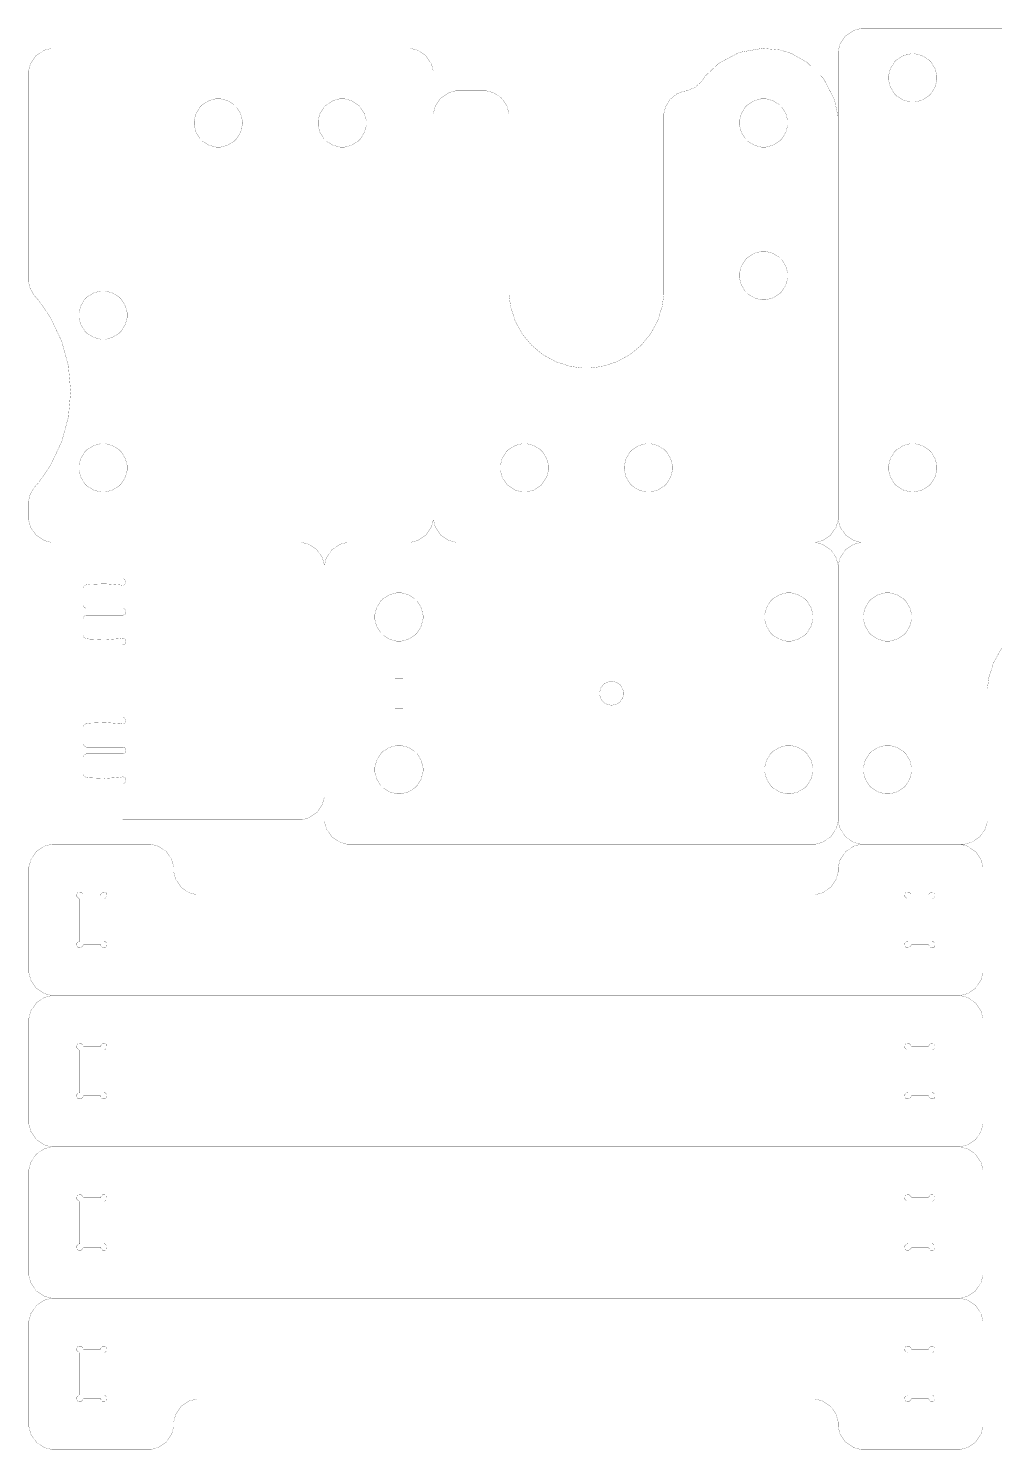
# Model space of a CAD drawing. Extents: x 0.1 to 11.9, y 0.1 to 11.9.
# Drawn here: x 0.09 to 4.88, y 0.45 to 7.49 of the extents above; entities that cross this region are included whole.
import ezdxf

# ---------------------------------------------------------------- set-up
doc = ezdxf.new("R2010")
doc.units = 0
doc.layers.get('0').update_dxf_attribs({"linetype": 'CONTINUOUS'})

msp = doc.modelspace()

# ---------------------------------------------------------------- linework, layer by layer
at = {"color": 1, "const_width": 0.00084}
for points in [[(4.10693, 7.36768), (4.10693, 7.37989), (4.11675, 7.41639), (4.14356, 7.45611), (4.18326, 7.48292), (4.21972, 7.49268), (4.23193, 7.49268)], [(4.23193, 7.49268), (5.62587, 7.49268)], [(0.092773, 7.26926), (0.092773, 7.28147), (0.102539, 7.31799), (0.12934, 7.35769), (0.169054, 7.3845), (0.205567, 7.39426), (0.217774, 7.39426)], [(0.217774, 7.39426), (1.97487, 7.39426)], [(1.97487, 7.39426), (1.98703, 7.39426), (2.02349, 7.3845), (2.06326, 7.35769), (2.09, 7.31799), (2.09987, 7.28147), (2.09987, 7.26926)], [(3.43343, 7.23519), (3.44997, 7.25917), (3.51525, 7.32026), (3.61714, 7.37424), (3.73068, 7.39426), (3.81976, 7.38618), (3.8476, 7.37744), (3.87538, 7.36876), (3.95318, 7.32471), (4.0351, 7.2436), (4.08811, 7.14117), (4.10693, 7.05376), (4.10693, 7.02458)], [(4.10693, 7.36768), (4.10693, 5.07053)], [(0.092773, 7.26926), (0.092773, 6.24918)], [(2.09987, 7.26926), (2.09987, 5.07053)], [(3.43343, 7.23519), (3.4285, 7.22814), (3.39665, 7.20031), (3.35764, 7.18408), (3.34912, 7.18278)], [(2.09987, 7.05914), (2.09987, 7.07135), (2.10965, 7.10786), (2.13644, 7.14757), (2.17617, 7.17437), (2.21268, 7.18414), (2.22487, 7.18414)], [(2.34987, 7.18414), (2.22487, 7.18414)], [(2.34987, 7.18414), (2.36203, 7.18414), (2.39849, 7.17437), (2.43826, 7.14757), (2.465, 7.10786), (2.47487, 7.07135), (2.47487, 7.05914)], [(3.24257, 7.05914), (3.24257, 7.07021), (3.2506, 7.10331), (3.27285, 7.14074), (3.30658, 7.16835), (3.33817, 7.18115), (3.34912, 7.18278)], [(2.47487, 6.19374), (2.47487, 7.05914)], [(3.24257, 6.19374), (3.24257, 7.05914)], [(0.123752, 6.16678), (0.118761, 6.17253), (0.100749, 6.20518), (0.092773, 6.23822), (0.092773, 6.24918)], [(0.123752, 6.16678), (0.145508, 6.14199), (0.20166, 6.05946), (0.257324, 5.94276), (0.29069, 5.81972), (0.301812, 5.69353), (0.29069, 5.56739), (0.257324, 5.44433), (0.20166, 5.32764), (0.145508, 5.24511), (0.123752, 5.22026)], [(3.24257, 6.19374), (3.24257, 6.17443), (3.23475, 6.11638), (3.21235, 6.04432), (3.17697, 5.97917), (3.1301, 5.92231), (3.07329, 5.87549), (3.00808, 5.84006), (2.93604, 5.81771), (2.87804, 5.8099), (2.85872, 5.8099), (2.83936, 5.8099), (2.78131, 5.81771), (2.70925, 5.84006), (2.6441, 5.87549), (2.58729, 5.92231), (2.54042, 5.97917), (2.50499, 6.04432), (2.48264, 6.11638), (2.47487, 6.17443), (2.47487, 6.19374)], [(0.092773, 5.13786), (0.092773, 5.14887), (0.100749, 5.18192), (0.118761, 5.21457), (0.123752, 5.22026)], [(0.092773, 5.13786), (0.092773, 5.07053)], [(0.217774, 4.94553), (0.205567, 4.94553), (0.169054, 4.95535), (0.12934, 4.98215), (0.102539, 5.02186), (0.092773, 5.05838), (0.092773, 5.07053)], [(2.09987, 5.07053), (2.09987, 5.05838), (2.09, 5.02186), (2.06326, 4.98215), (2.02349, 4.95535), (1.98703, 4.94553), (1.97487, 4.94553)], [(2.22487, 4.94553), (2.21268, 4.94553), (2.17617, 4.95535), (2.13644, 4.98215), (2.10965, 5.02186), (2.09987, 5.05838), (2.09987, 5.07053)], [(4.10693, 5.07053), (4.10693, 5.05838), (4.09711, 5.02186), (4.07032, 4.98215), (4.0306, 4.95535), (3.99408, 4.94553), (3.98193, 4.94553)], [(4.23193, 4.94553), (4.21972, 4.94553), (4.18326, 4.95535), (4.14356, 4.98215), (4.11675, 5.02186), (4.10693, 5.05838), (4.10693, 5.07053)], [(0.217774, 4.94553), (1.68474, 4.94553)], [(0.559733, 4.76611), (0.559733, 4.94553)], [(1.55974, 4.82053), (1.55974, 4.83274), (1.54992, 4.86919), (1.52311, 4.9089), (1.4834, 4.93571), (1.44689, 4.94553), (1.43474, 4.94553)], [(1.68474, 4.94553), (1.67253, 4.94553), (1.63607, 4.93571), (1.59636, 4.9089), (1.56956, 4.86919), (1.55974, 4.83274), (1.55974, 4.82053)], [(3.98193, 4.94553), (1.68474, 4.94553)], [(4.10693, 4.82053), (4.10693, 4.83274), (4.09711, 4.86919), (4.07032, 4.9089), (4.0306, 4.93571), (3.99408, 4.94553), (3.98193, 4.94553)], [(4.10693, 4.82053), (4.10693, 4.83274), (4.11675, 4.86919), (4.14356, 4.9089), (4.18326, 4.93571), (4.21972, 4.94553), (4.23193, 4.94553)], [(4.23193, 4.94553), (6.52914, 4.94553)], [(1.55974, 4.82053), (1.55974, 3.57443)], [(4.10693, 3.57443), (4.10693, 4.82053)], [(0.379992, 4.73519), (0.37755, 4.73486), (0.367785, 4.72868), (0.362901, 4.71892), (0.362901, 4.71565)], [(0.559733, 4.73264), (0.544868, 4.73508), (0.469943, 4.7405), (0.394911, 4.73719), (0.379992, 4.73519)], [(0.559733, 4.73264), (0.562825, 4.73264), (0.572265, 4.7379), (0.576443, 4.7494), (0.572265, 4.7609), (0.562825, 4.76611), (0.559733, 4.76611)], [(0.362901, 4.71565), (0.362901, 4.63818)], [(0.362901, 4.63818), (0.362901, 4.63471), (0.368653, 4.62429), (0.379069, 4.61849), (0.382596, 4.61849)], [(0.382596, 4.58501), (0.379069, 4.58501), (0.368653, 4.57926), (0.362901, 4.56885), (0.362901, 4.56532)], [(0.382596, 4.61849), (0.559733, 4.61849)], [(0.382596, 4.58501), (0.559733, 4.58501)], [(0.559733, 4.58501), (0.562825, 4.58501), (0.572265, 4.59028), (0.576443, 4.60178), (0.572265, 4.61328), (0.562825, 4.61849), (0.559733, 4.61849)], [(4.84631, 4.19749), (4.84631, 4.21685), (4.85406, 4.27485), (4.87646, 4.3469), (4.91183, 4.41211), (4.95871, 4.46892), (5.01551, 4.51579), (5.08074, 4.55117), (5.15278, 4.57357), (5.21083, 4.58132), (5.23019, 4.58132), (5.24951, 4.58132), (5.30751, 4.57357), (5.37956, 4.55117), (5.44476, 4.51579), (5.50157, 4.46892), (5.54844, 4.41211), (5.58382, 4.3469), (5.60622, 4.27485), (5.61404, 4.21685), (5.61404, 4.19749)], [(0.362901, 4.48785), (0.362901, 4.56532)], [(0.362901, 4.48785), (0.362901, 4.48465), (0.367785, 4.47488), (0.37755, 4.46864), (0.379992, 4.46832)], [(0.379992, 4.46832), (0.394911, 4.46636), (0.469943, 4.46306), (0.544868, 4.46847), (0.559733, 4.47086)], [(0.559733, 4.43739), (0.562825, 4.43739), (0.572265, 4.44265), (0.576443, 4.45415), (0.572265, 4.46565), (0.562825, 4.47086), (0.559733, 4.47086)], [(0.559733, 4.43739), (0.559733, 4.07861)], [(1.90972, 4.12218), (1.90972, 4.27279)], [(1.94911, 4.27279), (1.90972, 4.27279)], [(1.94911, 4.12218), (1.94911, 4.27279)], [(4.84631, 4.19749), (4.84631, 3.57443)], [(1.94911, 4.12218), (1.90972, 4.12218)], [(0.379992, 4.04769), (0.37755, 4.04736), (0.367785, 4.04118), (0.362901, 4.03142), (0.362901, 4.02815)], [(0.362901, 4.02815), (0.362901, 3.95068)], [(0.559733, 4.04514), (0.544868, 4.04758), (0.469943, 4.053), (0.394911, 4.04969), (0.379992, 4.04769)], [(0.559733, 4.04514), (0.562825, 4.04514), (0.572265, 4.0504), (0.576443, 4.0619), (0.572265, 4.0734), (0.562825, 4.07861), (0.559733, 4.07861)], [(0.362901, 3.95068), (0.362901, 3.94721), (0.368653, 3.93679), (0.379069, 3.93099), (0.382596, 3.93099)], [(0.382596, 3.89751), (0.379069, 3.89751), (0.368653, 3.89176), (0.362901, 3.88135), (0.362901, 3.87782)], [(0.362901, 3.80035), (0.362901, 3.87782)], [(0.382596, 3.93099), (0.559733, 3.93099)], [(0.382596, 3.89751), (0.559733, 3.89751)], [(0.559733, 3.89751), (0.562825, 3.89751), (0.572265, 3.90278), (0.576443, 3.91428), (0.572265, 3.92578), (0.562825, 3.93099), (0.559733, 3.93099)], [(0.362901, 3.80035), (0.362901, 3.79715), (0.367785, 3.78738), (0.37755, 3.78114), (0.379992, 3.78082)], [(0.379992, 3.78082), (0.394911, 3.77886), (0.469943, 3.77556), (0.544868, 3.78097), (0.559733, 3.78336)], [(0.559733, 3.74989), (0.562825, 3.74989), (0.572265, 3.75515), (0.576443, 3.76665), (0.572265, 3.77815), (0.562825, 3.78336), (0.559733, 3.78336)], [(0.559733, 3.74989), (0.559733, 3.57053)], [(1.43474, 3.57053), (1.44689, 3.57053), (1.4834, 3.58035), (1.52311, 3.60715), (1.54992, 3.64686), (1.55974, 3.68338), (1.55974, 3.69553)], [(0.559733, 3.57053), (1.43474, 3.57053)], [(1.55974, 3.57443), (1.55974, 3.56228), (1.56956, 3.52582), (1.59636, 3.48606), (1.63607, 3.45931), (1.67253, 3.44943), (1.68474, 3.44943)], [(3.98193, 3.44943), (3.99408, 3.44943), (4.0306, 3.45931), (4.07032, 3.48606), (4.09711, 3.52582), (4.10693, 3.56228), (4.10693, 3.57443)], [(4.23193, 3.44943), (4.21972, 3.44943), (4.18326, 3.45931), (4.14356, 3.48606), (4.11675, 3.52582), (4.10693, 3.56228), (4.10693, 3.57443)], [(4.84631, 3.57443), (4.84631, 3.56228), (4.83649, 3.52582), (4.80968, 3.48606), (4.76997, 3.45931), (4.73346, 3.44943), (4.72131, 3.44943)], [(0.219618, 3.44943), (0.207411, 3.44943), (0.170953, 3.43967), (0.131239, 3.41288), (0.104438, 3.37315), (0.094618, 3.33664), (0.094618, 3.32443)], [(0.687663, 3.44943), (0.219618, 3.44943)], [(0.812663, 3.32443), (0.812663, 3.33664), (0.802789, 3.37315), (0.776042, 3.41288), (0.736274, 3.43967), (0.699815, 3.44943), (0.687663, 3.44943)], [(3.98193, 3.44943), (1.68474, 3.44943)], [(4.23193, 3.44943), (4.21972, 3.44943), (4.18326, 3.43967), (4.14356, 3.41288), (4.11675, 3.37315), (4.10693, 3.33664), (4.10693, 3.32443)], [(4.72131, 3.44943), (4.23193, 3.44943)], [(4.82497, 3.32443), (4.82497, 3.33664), (4.81511, 3.37315), (4.78836, 3.41288), (4.74858, 3.43967), (4.71213, 3.44943), (4.69997, 3.44943)], [(0.094618, 2.82443), (0.094618, 3.32443)], [(0.812663, 3.32443), (0.812663, 3.31228), (0.822428, 3.27582), (0.849229, 3.23606), (0.888943, 3.20931), (0.925456, 3.19943), (0.937663, 3.19943)], [(3.98193, 3.19943), (3.99408, 3.19943), (4.0306, 3.20931), (4.07032, 3.23606), (4.09711, 3.27582), (4.10693, 3.31228), (4.10693, 3.32443)], [(4.82497, 2.82443), (4.82497, 3.32443)], [(0.364312, 3.1965), (0.364312, 3.20042), (0.35395, 3.21197), (0.338379, 3.21099), (0.335775, 3.20833), (0.333117, 3.20574), (0.332086, 3.19011), (0.343696, 3.17974), (0.347601, 3.17974)], [(0.347601, 2.96912), (0.347601, 3.17974)], [(0.364312, 3.1965), (0.449978, 3.1965)], [(0.466689, 3.17974), (0.47054, 3.17974), (0.482096, 3.19011), (0.481119, 3.20574), (0.478515, 3.20833), (0.475857, 3.21099), (0.460286, 3.21197), (0.449978, 3.20042), (0.449978, 3.1965)], [(0.466689, 2.96912), (0.466689, 3.17974)], [(3.98193, 3.19943), (0.937663, 3.19943)], [(4.46962, 3.1965), (4.46962, 3.20042), (4.45925, 3.21197), (4.44368, 3.21099), (4.44108, 3.20833), (4.43842, 3.20574), (4.43744, 3.19011), (4.449, 3.17974), (4.4529, 3.17974)], [(4.4529, 2.96912), (4.4529, 3.17974)], [(4.46962, 3.1965), (4.55528, 3.1965)], [(4.572, 3.17974), (4.57585, 3.17974), (4.5874, 3.19011), (4.58643, 3.20574), (4.58382, 3.20833), (4.58117, 3.21099), (4.5656, 3.21197), (4.55528, 3.20042), (4.55528, 3.1965)], [(4.572, 2.96912), (4.572, 3.17974)], [(0.347601, 2.96912), (0.343696, 2.96912), (0.332086, 2.95882), (0.333117, 2.94319), (0.335775, 2.94054), (0.338379, 2.93793), (0.35395, 2.93696), (0.364312, 2.94857), (0.364312, 2.95242)], [(0.449978, 2.95242), (0.449978, 2.94857), (0.460286, 2.93696), (0.475857, 2.93793), (0.478515, 2.94054), (0.481119, 2.94319), (0.482096, 2.95882), (0.47054, 2.96912), (0.466689, 2.96912)], [(4.4529, 2.96912), (4.449, 2.96912), (4.43744, 2.95882), (4.43842, 2.94319), (4.44108, 2.94054), (4.44368, 2.93793), (4.45925, 2.93696), (4.46962, 2.94857), (4.46962, 2.95242)], [(4.55528, 2.95242), (4.55528, 2.94857), (4.5656, 2.93696), (4.58117, 2.93793), (4.58382, 2.94054), (4.58643, 2.94319), (4.5874, 2.95882), (4.57585, 2.96912), (4.572, 2.96912)], [(0.364312, 2.95242), (0.449978, 2.95242)], [(4.46962, 2.95242), (4.55528, 2.95242)], [(0.094618, 2.82443), (0.094618, 2.81228), (0.104438, 2.77582), (0.131239, 2.73606), (0.170953, 2.70931), (0.207411, 2.69943), (0.219618, 2.69943)], [(4.69997, 2.69943), (4.71213, 2.69943), (4.74858, 2.70931), (4.78836, 2.73606), (4.81511, 2.77582), (4.82497, 2.81228), (4.82497, 2.82443)], [(0.219618, 2.69943), (0.207411, 2.69943), (0.170953, 2.68967), (0.131239, 2.66288), (0.104438, 2.62315), (0.094618, 2.58664), (0.094618, 2.57443)], [(4.69997, 2.69943), (0.219618, 2.69943)], [(4.82497, 2.57443), (4.82497, 2.58664), (4.81511, 2.62315), (4.78836, 2.66288), (4.74858, 2.68967), (4.71213, 2.69943), (4.69997, 2.69943)], [(0.094618, 2.57443), (0.094618, 2.07443)], [(4.82497, 2.57443), (4.82497, 2.07443)], [(0.364312, 2.4465), (0.364312, 2.45042), (0.35395, 2.46197), (0.338379, 2.46099), (0.335775, 2.45833), (0.333117, 2.45574), (0.332086, 2.44011), (0.343696, 2.42974), (0.347601, 2.42974)], [(0.347601, 2.42974), (0.347601, 2.21912)], [(0.364312, 2.4465), (0.449978, 2.4465)], [(0.466689, 2.42974), (0.47054, 2.42974), (0.482096, 2.44011), (0.481119, 2.45574), (0.478515, 2.45833), (0.475857, 2.46099), (0.460286, 2.46197), (0.449978, 2.45042), (0.449978, 2.4465)], [(0.466689, 2.42974), (0.466689, 2.21912)], [(4.46962, 2.4465), (4.46962, 2.45042), (4.45925, 2.46197), (4.44368, 2.46099), (4.44108, 2.45833), (4.43842, 2.45574), (4.43744, 2.44011), (4.449, 2.42974), (4.4529, 2.42974)], [(4.4529, 2.42974), (4.4529, 2.21912)], [(4.46962, 2.4465), (4.55528, 2.4465)], [(4.572, 2.42974), (4.57585, 2.42974), (4.5874, 2.44011), (4.58643, 2.45574), (4.58382, 2.45833), (4.58117, 2.46099), (4.5656, 2.46197), (4.55528, 2.45042), (4.55528, 2.4465)], [(4.572, 2.42974), (4.572, 2.21912)], [(0.347601, 2.21912), (0.343696, 2.21912), (0.332086, 2.20882), (0.333117, 2.19319), (0.335775, 2.19054), (0.338379, 2.18793), (0.35395, 2.18696), (0.364312, 2.19857), (0.364312, 2.20242)], [(0.364312, 2.20242), (0.449978, 2.20242)], [(0.449978, 2.20242), (0.449978, 2.19857), (0.460286, 2.18696), (0.475857, 2.18793), (0.478515, 2.19054), (0.481119, 2.19319), (0.482096, 2.20882), (0.47054, 2.21912), (0.466689, 2.21912)], [(4.4529, 2.21912), (4.449, 2.21912), (4.43744, 2.20882), (4.43842, 2.19319), (4.44108, 2.19054), (4.44368, 2.18793), (4.45925, 2.18696), (4.46962, 2.19857), (4.46962, 2.20242)], [(4.46962, 2.20242), (4.55528, 2.20242)], [(4.55528, 2.20242), (4.55528, 2.19857), (4.5656, 2.18696), (4.58117, 2.18793), (4.58382, 2.19054), (4.58643, 2.19319), (4.5874, 2.20882), (4.57585, 2.21912), (4.572, 2.21912)], [(0.094618, 2.07443), (0.094618, 2.06228), (0.104438, 2.02582), (0.131239, 1.98606), (0.170953, 1.95931), (0.207411, 1.94943), (0.219618, 1.94943)], [(4.69997, 1.94943), (4.71213, 1.94943), (4.74858, 1.95931), (4.78836, 1.98606), (4.81511, 2.02582), (4.82497, 2.06228), (4.82497, 2.07443)], [(0.094618, 1.82443), (0.094618, 1.83664), (0.104438, 1.87315), (0.131239, 1.91288), (0.170953, 1.93967), (0.207411, 1.94943), (0.219618, 1.94943)], [(4.69997, 1.94943), (0.219618, 1.94943)], [(4.69997, 1.94943), (4.71213, 1.94943), (4.74858, 1.93967), (4.78836, 1.91288), (4.81511, 1.87315), (4.82497, 1.83664), (4.82497, 1.82443)], [(0.094618, 1.32444), (0.094618, 1.82443)], [(4.82497, 1.32444), (4.82497, 1.82443)], [(0.347601, 1.67974), (0.343696, 1.67974), (0.332086, 1.69011), (0.333117, 1.70574), (0.335775, 1.70833), (0.338379, 1.71099), (0.35395, 1.71197), (0.364312, 1.70042), (0.364312, 1.6965)], [(0.364312, 1.6965), (0.449978, 1.6965)], [(0.449978, 1.6965), (0.449978, 1.70042), (0.460286, 1.71197), (0.475857, 1.71099), (0.478515, 1.70833), (0.481119, 1.70574), (0.482096, 1.69011), (0.47054, 1.67974), (0.466689, 1.67974)], [(4.4529, 1.67974), (4.449, 1.67974), (4.43744, 1.69011), (4.43842, 1.70574), (4.44108, 1.70833), (4.44368, 1.71099), (4.45925, 1.71197), (4.46962, 1.70042), (4.46962, 1.6965)], [(4.46962, 1.6965), (4.55528, 1.6965)], [(4.55528, 1.6965), (4.55528, 1.70042), (4.5656, 1.71197), (4.58117, 1.71099), (4.58382, 1.70833), (4.58643, 1.70574), (4.5874, 1.69011), (4.57585, 1.67974), (4.572, 1.67974)], [(0.347601, 1.46913), (0.347601, 1.67974)], [(0.466689, 1.46913), (0.466689, 1.67974)], [(4.4529, 1.46913), (4.4529, 1.67974)], [(4.572, 1.46913), (4.572, 1.67974)], [(0.364312, 1.45242), (0.364312, 1.44857), (0.35395, 1.43696), (0.338379, 1.43793), (0.335775, 1.44054), (0.333117, 1.44319), (0.332086, 1.45882), (0.343696, 1.46913), (0.347601, 1.46913)], [(0.364312, 1.45242), (0.449978, 1.45242)], [(0.466689, 1.46913), (0.47054, 1.46913), (0.482096, 1.45882), (0.481119, 1.44319), (0.478515, 1.44054), (0.475857, 1.43793), (0.460286, 1.43696), (0.449978, 1.44857), (0.449978, 1.45242)], [(4.46962, 1.45242), (4.46962, 1.44857), (4.45925, 1.43696), (4.44368, 1.43793), (4.44108, 1.44054), (4.43842, 1.44319), (4.43744, 1.45882), (4.449, 1.46913), (4.4529, 1.46913)], [(4.46962, 1.45242), (4.55528, 1.45242)], [(4.572, 1.46913), (4.57585, 1.46913), (4.5874, 1.45882), (4.58643, 1.44319), (4.58382, 1.44054), (4.58117, 1.43793), (4.5656, 1.43696), (4.55528, 1.44857), (4.55528, 1.45242)], [(0.219618, 1.19944), (0.207411, 1.19944), (0.170953, 1.20931), (0.131239, 1.23606), (0.104438, 1.27582), (0.094618, 1.31228), (0.094618, 1.32444)], [(4.82497, 1.32444), (4.82497, 1.31228), (4.81511, 1.27582), (4.78836, 1.23606), (4.74858, 1.20931), (4.71213, 1.19944), (4.69997, 1.19944)], [(0.094618, 1.07444), (0.094618, 1.08664), (0.104438, 1.12316), (0.131239, 1.16287), (0.170953, 1.18967), (0.207411, 1.19944), (0.219618, 1.19944)], [(4.69997, 1.19944), (0.219618, 1.19944)], [(4.69997, 1.19944), (4.71213, 1.19944), (4.74858, 1.18967), (4.78836, 1.16287), (4.81511, 1.12316), (4.82497, 1.08664), (4.82497, 1.07444)], [(0.094618, 1.07444), (0.094618, 0.574436)], [(4.82497, 1.07444), (4.82497, 0.574436)], [(0.347601, 0.929742), (0.343696, 0.929742), (0.332086, 0.940104), (0.333117, 0.955729), (0.335775, 0.958333), (0.338379, 0.960992), (0.35395, 0.961968), (0.364312, 0.950413), (0.364312, 0.946506)], [(0.347601, 0.929742), (0.347601, 0.719129)], [(0.364312, 0.946506), (0.449978, 0.946506)], [(0.449978, 0.946506), (0.449978, 0.950413), (0.460286, 0.961968), (0.475857, 0.960992), (0.478515, 0.958333), (0.481119, 0.955729), (0.482096, 0.940104), (0.47054, 0.929742), (0.466689, 0.929742)], [(0.466689, 0.929742), (0.466689, 0.719129)], [(4.4529, 0.929742), (4.449, 0.929742), (4.43744, 0.940104), (4.43842, 0.955729), (4.44108, 0.958333), (4.44368, 0.960992), (4.45925, 0.961968), (4.46962, 0.950413), (4.46962, 0.946506)], [(4.4529, 0.929742), (4.4529, 0.719129)], [(4.46962, 0.946506), (4.55528, 0.946506)], [(4.55528, 0.946506), (4.55528, 0.950413), (4.5656, 0.961968), (4.58117, 0.960992), (4.58382, 0.958333), (4.58643, 0.955729), (4.5874, 0.940104), (4.57585, 0.929742), (4.572, 0.929742)], [(4.572, 0.929742), (4.572, 0.719129)], [(0.364312, 0.702419), (0.364312, 0.698568), (0.35395, 0.686957), (0.338379, 0.687935), (0.335775, 0.690539), (0.333117, 0.693197), (0.332086, 0.708822), (0.343696, 0.719129), (0.347601, 0.719129)], [(0.466689, 0.719129), (0.47054, 0.719129), (0.482096, 0.708822), (0.481119, 0.693197), (0.478515, 0.690539), (0.475857, 0.687935), (0.460286, 0.686957), (0.449978, 0.698568), (0.449978, 0.702419)], [(4.46962, 0.702419), (4.46962, 0.698568), (4.45925, 0.686957), (4.44368, 0.687935), (4.44108, 0.690539), (4.43842, 0.693197), (4.43744, 0.708822), (4.449, 0.719129), (4.4529, 0.719129)], [(4.572, 0.719129), (4.57585, 0.719129), (4.5874, 0.708822), (4.58643, 0.693197), (4.58382, 0.690539), (4.58117, 0.687935), (4.5656, 0.686957), (4.55528, 0.698568), (4.55528, 0.702419)], [(0.364312, 0.702419), (0.449978, 0.702419)], [(0.812663, 0.574436), (0.812663, 0.586643), (0.822428, 0.623156), (0.849229, 0.662869), (0.888943, 0.689671), (0.925456, 0.699436), (0.937663, 0.699436)], [(3.98193, 0.699436), (0.937663, 0.699436)], [(3.98193, 0.699436), (3.99408, 0.699436), (4.0306, 0.689671), (4.07032, 0.662869), (4.09711, 0.623156), (4.10693, 0.586643), (4.10693, 0.574436)], [(4.46962, 0.702419), (4.55528, 0.702419)], [(0.219618, 0.449436), (0.207411, 0.449436), (0.170953, 0.45931), (0.131239, 0.486057), (0.104438, 0.525825), (0.094618, 0.562283), (0.094618, 0.574436)], [(0.812663, 0.574436), (0.812663, 0.562283), (0.802789, 0.525825), (0.776042, 0.486057), (0.736274, 0.45931), (0.699815, 0.449436), (0.687663, 0.449436)], [(4.23193, 0.449436), (4.21972, 0.449436), (4.18326, 0.45931), (4.14356, 0.486057), (4.11675, 0.525825), (4.10693, 0.562283), (4.10693, 0.574436)], [(4.82497, 0.574436), (4.82497, 0.562283), (4.81511, 0.525825), (4.78836, 0.486057), (4.74858, 0.45931), (4.71213, 0.449436), (4.69997, 0.449436)], [(0.687663, 0.449436), (0.219618, 0.449436)], [(4.69997, 0.449436), (4.23193, 0.449436)]]:
    msp.add_lwpolyline(points, dxfattribs=at)
for points in [[(4.47661, 7.12831), (4.46511, 7.12831), (4.43078, 7.13747), (4.39757, 7.15776), (4.39199, 7.16336), (4.38633, 7.169), (4.366, 7.20221), (4.35688, 7.23654), (4.35688, 7.24799), (4.35688, 7.2595), (4.366, 7.29383), (4.38633, 7.3271), (4.39199, 7.33268), (4.39757, 7.33832), (4.43078, 7.35861), (4.46864, 7.36774), (4.47661, 7.36768), (4.48454, 7.36774), (4.5224, 7.35861), (4.55567, 7.33832), (4.56131, 7.33268), (4.56689, 7.3271), (4.58718, 7.29383), (4.59636, 7.2595), (4.59636, 7.24799), (4.59636, 7.23654), (4.58718, 7.20221), (4.56689, 7.169), (4.56131, 7.16336), (4.55567, 7.15776), (4.5224, 7.13747), (4.48807, 7.12831), (4.47661, 7.12831)], [(0.914117, 7.02458), (0.914117, 7.03608), (0.923178, 7.07047), (0.943522, 7.10374), (0.949164, 7.10932), (0.954753, 7.11496), (0.987956, 7.13531), (1.0223, 7.14438), (1.0338, 7.14438), (1.04525, 7.14438), (1.07964, 7.13531), (1.11285, 7.11496), (1.11849, 7.10932), (1.12408, 7.10374), (1.14442, 7.07047), (1.15348, 7.03256), (1.15348, 7.02458), (1.15348, 7.01665), (1.14442, 6.97879), (1.12408, 6.94553), (1.11849, 6.93989), (1.11285, 6.93431), (1.07964, 6.91396), (1.04525, 6.90483), (1.0338, 6.90483), (1.0223, 6.90483), (0.987956, 6.91396), (0.954753, 6.93431), (0.949164, 6.93989), (0.943522, 6.94553), (0.923178, 6.97879), (0.914117, 7.01313), (0.914117, 7.02458)], [(1.52849, 7.02458), (1.52849, 7.03624), (1.53787, 7.07118), (1.56353, 7.10926), (1.60157, 7.13488), (1.6365, 7.14426), (1.64817, 7.14426), (1.65978, 7.14426), (1.69472, 7.13488), (1.73281, 7.10926), (1.7584, 7.07118), (1.76785, 7.03624), (1.76785, 7.02458), (1.76785, 7.01313), (1.75874, 6.97879), (1.73839, 6.94564), (1.73281, 6.94), (1.72715, 6.9344), (1.69396, 6.91407), (1.65961, 6.90489), (1.64817, 6.90489), (1.63667, 6.90489), (1.60232, 6.91407), (1.56912, 6.9344), (1.56353, 6.94), (1.55789, 6.94564), (1.5376, 6.97879), (1.52849, 7.01313), (1.52849, 7.02458)], [(3.85693, 7.02458), (3.85693, 7.01313), (3.84782, 6.97879), (3.82747, 6.94558), (3.82189, 6.93994), (3.81625, 6.93435), (3.78304, 6.91401), (3.74869, 6.90489), (3.73725, 6.90489), (3.72575, 6.90489), (3.6914, 6.91401), (3.65821, 6.93435), (3.65261, 6.93994), (3.64697, 6.94558), (3.62663, 6.97879), (3.61757, 7.01313), (3.61757, 7.02458), (3.61757, 7.03608), (3.62663, 7.07042), (3.64697, 7.10368), (3.65261, 7.10926), (3.65821, 7.1149), (3.6914, 7.13525), (3.72575, 7.14432), (3.73725, 7.14432), (3.74869, 7.14432), (3.78304, 7.13525), (3.81625, 7.1149), (3.82189, 7.10926), (3.82747, 7.10368), (3.84782, 7.07042), (3.85693, 7.03608), (3.85693, 7.02458)], [(3.85693, 6.2679), (3.85693, 6.25646), (3.84782, 6.22211), (3.82747, 6.18892), (3.82189, 6.18326), (3.81625, 6.17768), (3.78304, 6.15733), (3.74869, 6.14817), (3.73725, 6.14817), (3.72575, 6.14817), (3.6914, 6.15733), (3.65821, 6.17768), (3.65261, 6.18326), (3.64697, 6.18892), (3.62663, 6.22211), (3.61757, 6.25646), (3.61757, 6.2679), (3.61757, 6.2794), (3.62663, 6.31375), (3.64697, 6.34694), (3.65261, 6.35254), (3.65821, 6.35818), (3.6914, 6.37853), (3.72575, 6.38764), (3.73725, 6.38764), (3.74869, 6.38764), (3.78304, 6.37853), (3.81625, 6.35818), (3.82189, 6.35254), (3.82747, 6.34694), (3.84782, 6.31375), (3.85693, 6.2794), (3.85693, 6.2679)], [(0.342774, 6.07189), (0.342774, 6.08339), (0.351833, 6.11774), (0.372179, 6.15093), (0.377821, 6.15653), (0.38341, 6.16217), (0.416612, 6.18251), (0.450956, 6.19163), (0.462457, 6.19163), (0.473904, 6.19163), (0.508247, 6.18251), (0.54145, 6.16217), (0.547092, 6.15653), (0.552681, 6.15093), (0.573025, 6.11774), (0.58214, 6.08339), (0.58214, 6.07189), (0.58214, 6.06044), (0.573025, 6.0261), (0.552681, 5.99289), (0.547092, 5.98725), (0.54145, 5.98167), (0.508247, 5.96132), (0.473904, 5.95215), (0.462457, 5.95215), (0.450956, 5.95215), (0.416612, 5.96132), (0.38341, 5.98167), (0.377821, 5.98725), (0.372179, 5.99289), (0.351833, 6.0261), (0.342774, 6.06044), (0.342774, 6.07189)], [(0.342774, 5.31521), (0.342774, 5.32671), (0.351833, 5.36106), (0.372179, 5.39426), (0.377821, 5.39985), (0.38341, 5.40549), (0.416612, 5.42583), (0.450956, 5.4349), (0.462457, 5.4349), (0.473904, 5.4349), (0.508247, 5.42583), (0.54145, 5.40549), (0.547092, 5.39985), (0.552681, 5.39426), (0.573025, 5.36106), (0.58214, 5.32671), (0.58214, 5.31521), (0.58214, 5.30376), (0.573025, 5.26937), (0.552681, 5.23617), (0.547092, 5.23053), (0.54145, 5.22493), (0.508247, 5.20458), (0.473904, 5.19547), (0.462457, 5.19547), (0.450956, 5.19547), (0.416612, 5.20458), (0.38341, 5.22493), (0.377821, 5.23053), (0.372179, 5.23617), (0.351833, 5.26937), (0.342774, 5.30376), (0.342774, 5.31521)], [(2.67122, 5.31521), (2.67122, 5.3036), (2.66178, 5.26867), (2.63612, 5.23058), (2.5981, 5.20497), (2.56315, 5.19553), (2.55154, 5.19553), (2.53988, 5.19553), (2.50493, 5.20497), (2.46685, 5.23058), (2.44125, 5.26867), (2.43186, 5.3036), (2.43186, 5.31521), (2.43186, 5.32671), (2.44092, 5.36106), (2.46126, 5.39426), (2.4669, 5.39985), (2.4725, 5.40549), (2.50569, 5.42578), (2.54004, 5.4349), (2.55154, 5.4349), (2.56299, 5.4349), (2.59733, 5.42578), (2.63053, 5.40549), (2.63618, 5.39985), (2.64176, 5.39426), (2.66206, 5.36106), (2.67122, 5.32671), (2.67122, 5.31521)], [(3.2856, 5.31521), (3.2856, 5.30376), (3.27647, 5.26937), (3.25612, 5.23611), (3.25054, 5.23047), (3.2449, 5.22488), (3.21169, 5.20454), (3.17736, 5.19542), (3.1659, 5.19542), (3.1544, 5.19542), (3.12007, 5.20454), (3.08681, 5.22488), (3.08122, 5.23047), (3.07557, 5.23611), (3.05528, 5.26937), (3.04617, 5.30729), (3.04622, 5.31521), (3.04617, 5.32319), (3.05528, 5.36106), (3.07557, 5.39432), (3.08122, 5.3999), (3.08681, 5.40554), (3.12007, 5.42589), (3.1544, 5.435), (3.1659, 5.435), (3.17736, 5.435), (3.21169, 5.42589), (3.2449, 5.40554), (3.25054, 5.3999), (3.25612, 5.39432), (3.27647, 5.36106), (3.2856, 5.32671), (3.2856, 5.31521)], [(4.47661, 5.19553), (4.46864, 5.19553), (4.43078, 5.20464), (4.39757, 5.22493), (4.39199, 5.23053), (4.38633, 5.23617), (4.366, 5.26937), (4.35688, 5.30376), (4.35688, 5.31521), (4.35688, 5.32671), (4.366, 5.36106), (4.38633, 5.39426), (4.39199, 5.39985), (4.39757, 5.40549), (4.43078, 5.42583), (4.46511, 5.4349), (4.47661, 5.4349), (4.48807, 5.4349), (4.5224, 5.42583), (4.55567, 5.40549), (4.56131, 5.39985), (4.56689, 5.39426), (4.58724, 5.36106), (4.59636, 5.32671), (4.59636, 5.31521), (4.59636, 5.30376), (4.58724, 5.26937), (4.56689, 5.23617), (4.56131, 5.23053), (4.55567, 5.22493), (4.5224, 5.20464), (4.48454, 5.19553), (4.47661, 5.19553)], [(1.80974, 4.57585), (1.80974, 4.5644), (1.81879, 4.53), (1.83914, 4.49681), (1.84478, 4.49115), (1.85038, 4.48557), (1.88357, 4.46522), (1.91792, 4.45611), (1.92942, 4.45611), (1.94086, 4.45611), (1.97526, 4.46522), (2.00846, 4.48557), (2.01411, 4.49115), (2.01969, 4.49681), (2.03999, 4.53), (2.0491, 4.56793), (2.0491, 4.57585), (2.0491, 4.58382), (2.03999, 4.62169), (2.01969, 4.65489), (2.01411, 4.66049), (2.00846, 4.66613), (1.97526, 4.68647), (1.94086, 4.69558), (1.92942, 4.69558), (1.91792, 4.69558), (1.88357, 4.68647), (1.85038, 4.66613), (1.84478, 4.66049), (1.83914, 4.65489), (1.81879, 4.62169), (1.80974, 4.58735), (1.80974, 4.57585)], [(3.74257, 4.57585), (3.74257, 4.5644), (3.75163, 4.53), (3.77197, 4.49681), (3.77761, 4.49115), (3.78321, 4.48557), (3.8164, 4.46522), (3.85075, 4.45611), (3.86225, 4.45611), (3.87369, 4.45611), (3.90804, 4.46522), (3.94125, 4.48557), (3.94689, 4.49115), (3.95247, 4.49681), (3.97282, 4.53), (3.98193, 4.5644), (3.98193, 4.57585), (3.98193, 4.58735), (3.97282, 4.62169), (3.95247, 4.65489), (3.94689, 4.66049), (3.94125, 4.66613), (3.90804, 4.68647), (3.87369, 4.69553), (3.86225, 4.69553), (3.85075, 4.69553), (3.8164, 4.68647), (3.78321, 4.66613), (3.77761, 4.66049), (3.77197, 4.65489), (3.75163, 4.62169), (3.74257, 4.58735), (3.74257, 4.57585)], [(4.47131, 4.57585), (4.47131, 4.5644), (4.46218, 4.53), (4.44185, 4.49681), (4.43625, 4.49115), (4.43061, 4.48557), (4.3974, 4.46522), (4.36307, 4.45611), (4.35161, 4.45611), (4.34011, 4.45611), (4.30578, 4.46522), (4.27257, 4.48557), (4.26699, 4.49115), (4.26133, 4.49681), (4.241, 4.53), (4.23193, 4.5644), (4.23193, 4.57585), (4.23193, 4.58735), (4.241, 4.62169), (4.26133, 4.65489), (4.26699, 4.66049), (4.27257, 4.66613), (4.30578, 4.68647), (4.34011, 4.69553), (4.35161, 4.69553), (4.36307, 4.69553), (4.3974, 4.68647), (4.43061, 4.66613), (4.43625, 4.66049), (4.44185, 4.65489), (4.46218, 4.62169), (4.47131, 4.58735), (4.47131, 4.57585)], [(2.92464, 4.19749), (2.92464, 4.19103), (2.92969, 4.17165), (2.94308, 4.15321), (2.96197, 4.14214), (2.98367, 4.13846), (3.00537, 4.14214), (3.02425, 4.15321), (3.03765, 4.17165), (3.04275, 4.19103), (3.04275, 4.19749), (3.04275, 4.204), (3.03765, 4.22336), (3.02425, 4.24181), (3.00537, 4.25288), (2.98367, 4.25657), (2.96197, 4.25288), (2.94308, 4.24181), (2.92969, 4.22336), (2.92464, 4.204), (2.92464, 4.19749)], [(1.80974, 3.81912), (1.80974, 3.80767), (1.81879, 3.77333), (1.83914, 3.74013), (1.84478, 3.73449), (1.85038, 3.72889), (1.88357, 3.70856), (1.91792, 3.69938), (1.92942, 3.69938), (1.94086, 3.69938), (1.97526, 3.70856), (2.00846, 3.72889), (2.01411, 3.73449), (2.01969, 3.74013), (2.03999, 3.77333), (2.0491, 3.81119), (2.0491, 3.81912), (2.0491, 3.8271), (2.03999, 3.86496), (2.01969, 3.89822), (2.01411, 3.90381), (2.00846, 3.90944), (1.97526, 3.92979), (1.94086, 3.93886), (1.92942, 3.93886), (1.91792, 3.93886), (1.88357, 3.92979), (1.85038, 3.90944), (1.84478, 3.90381), (1.83914, 3.89822), (1.81879, 3.86496), (1.80974, 3.83062), (1.80974, 3.81912)], [(3.74257, 3.81912), (3.74257, 3.80767), (3.75163, 3.77333), (3.77197, 3.74013), (3.77761, 3.73449), (3.78321, 3.72889), (3.8164, 3.70856), (3.85075, 3.69938), (3.86225, 3.69938), (3.87369, 3.69938), (3.90804, 3.70856), (3.94125, 3.72889), (3.94689, 3.73449), (3.95247, 3.74013), (3.97282, 3.77333), (3.98193, 3.80767), (3.98193, 3.81912), (3.98193, 3.83062), (3.97282, 3.86496), (3.95247, 3.89822), (3.94689, 3.90381), (3.94125, 3.90944), (3.90804, 3.92974), (3.87369, 3.93886), (3.86225, 3.93886), (3.85075, 3.93886), (3.8164, 3.92974), (3.78321, 3.90944), (3.77761, 3.90381), (3.77197, 3.89822), (3.75163, 3.86496), (3.74257, 3.83062), (3.74257, 3.81912)], [(4.47131, 3.81912), (4.47131, 3.80767), (4.46218, 3.77333), (4.44185, 3.74013), (4.43625, 3.73449), (4.43061, 3.72889), (4.3974, 3.70856), (4.36307, 3.69938), (4.35161, 3.69938), (4.34011, 3.69938), (4.30578, 3.70856), (4.27257, 3.72889), (4.26699, 3.73449), (4.26133, 3.74013), (4.241, 3.77333), (4.23193, 3.80767), (4.23193, 3.81912), (4.23193, 3.83062), (4.241, 3.86496), (4.26133, 3.89822), (4.26699, 3.90381), (4.27257, 3.90944), (4.30578, 3.92974), (4.34011, 3.93886), (4.35161, 3.93886), (4.36307, 3.93886), (4.3974, 3.92974), (4.43061, 3.90944), (4.43625, 3.90381), (4.44185, 3.89822), (4.46218, 3.86496), (4.47131, 3.83062), (4.47131, 3.81912)]]:
    msp.add_lwpolyline(points, close=True, dxfattribs=at)

doc.saveas('drawing.dxf')
